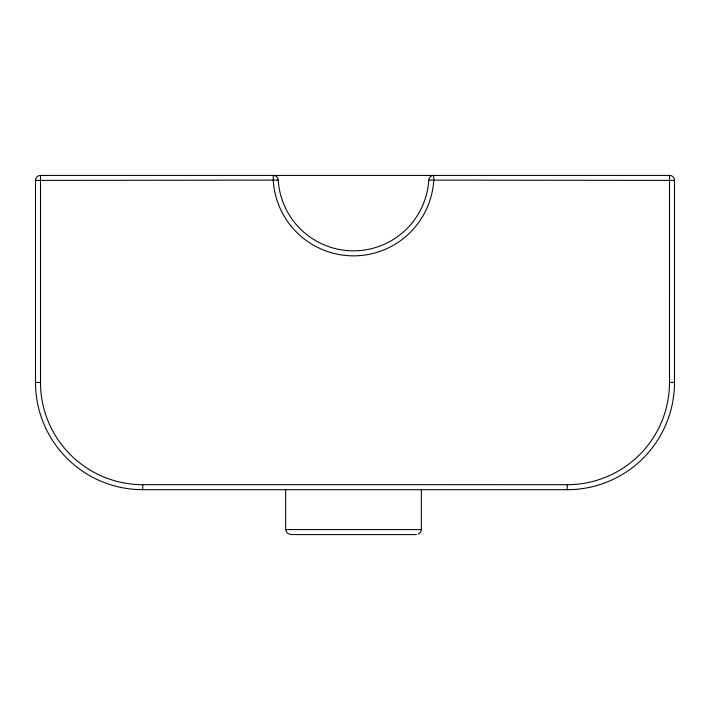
<?xml version="1.0" encoding="UTF-8"?>
<svg xmlns="http://www.w3.org/2000/svg" width="710" height="710" viewBox="0 0 710 710"><rect width="100%" height="100%" fill="white"/><g stroke="black" fill="none" stroke-linecap="round" stroke-linejoin="round"><path stroke-width="1.06" d="M421.341 489.687L421.341 529.589L420.533 532.322L418.19 534.231M278.222 180.1A4.988 4.988 0 0 0 273.243 175.423L273.243 180.411A80.416 80.416 0 0 0 353.5 255.848A80.416 80.416 0 0 0 433.748 180.411L433.757 175.441A4.988 4.988 0 0 0 428.778 180.1A75.42 75.42 0 0 1 353.5 250.843A75.42 75.42 0 0 1 278.222 180.1L35.5 180.411L35.5 382.433A107.245 107.245 0 0 0 142.745 489.687L567.254 489.687A107.245 107.245 0 0 0 674.5 382.433L674.5 180.411A4.988 4.988 0 0 0 669.512 175.423L40.488 175.423A4.988 4.988 0 0 0 35.5 180.411M674.482 180.411L428.778 180.1M35.5 382.433L40.488 382.433A102.107 102.107 0 0 0 70.459 454.728A102.107 102.107 0 0 0 142.745 484.673L567.254 484.699A102.231 102.231 0 0 0 669.495 382.433L669.512 175.423M669.512 382.433L674.5 382.433M285.66 489.687L285.66 529.589L421.341 529.589M416.353 534.577L290.647 534.577L287.124 533.121L285.66 529.589M567.254 484.699L567.254 489.687M142.745 484.699L142.745 489.687M40.488 175.423L40.488 382.433"/></g></svg>
